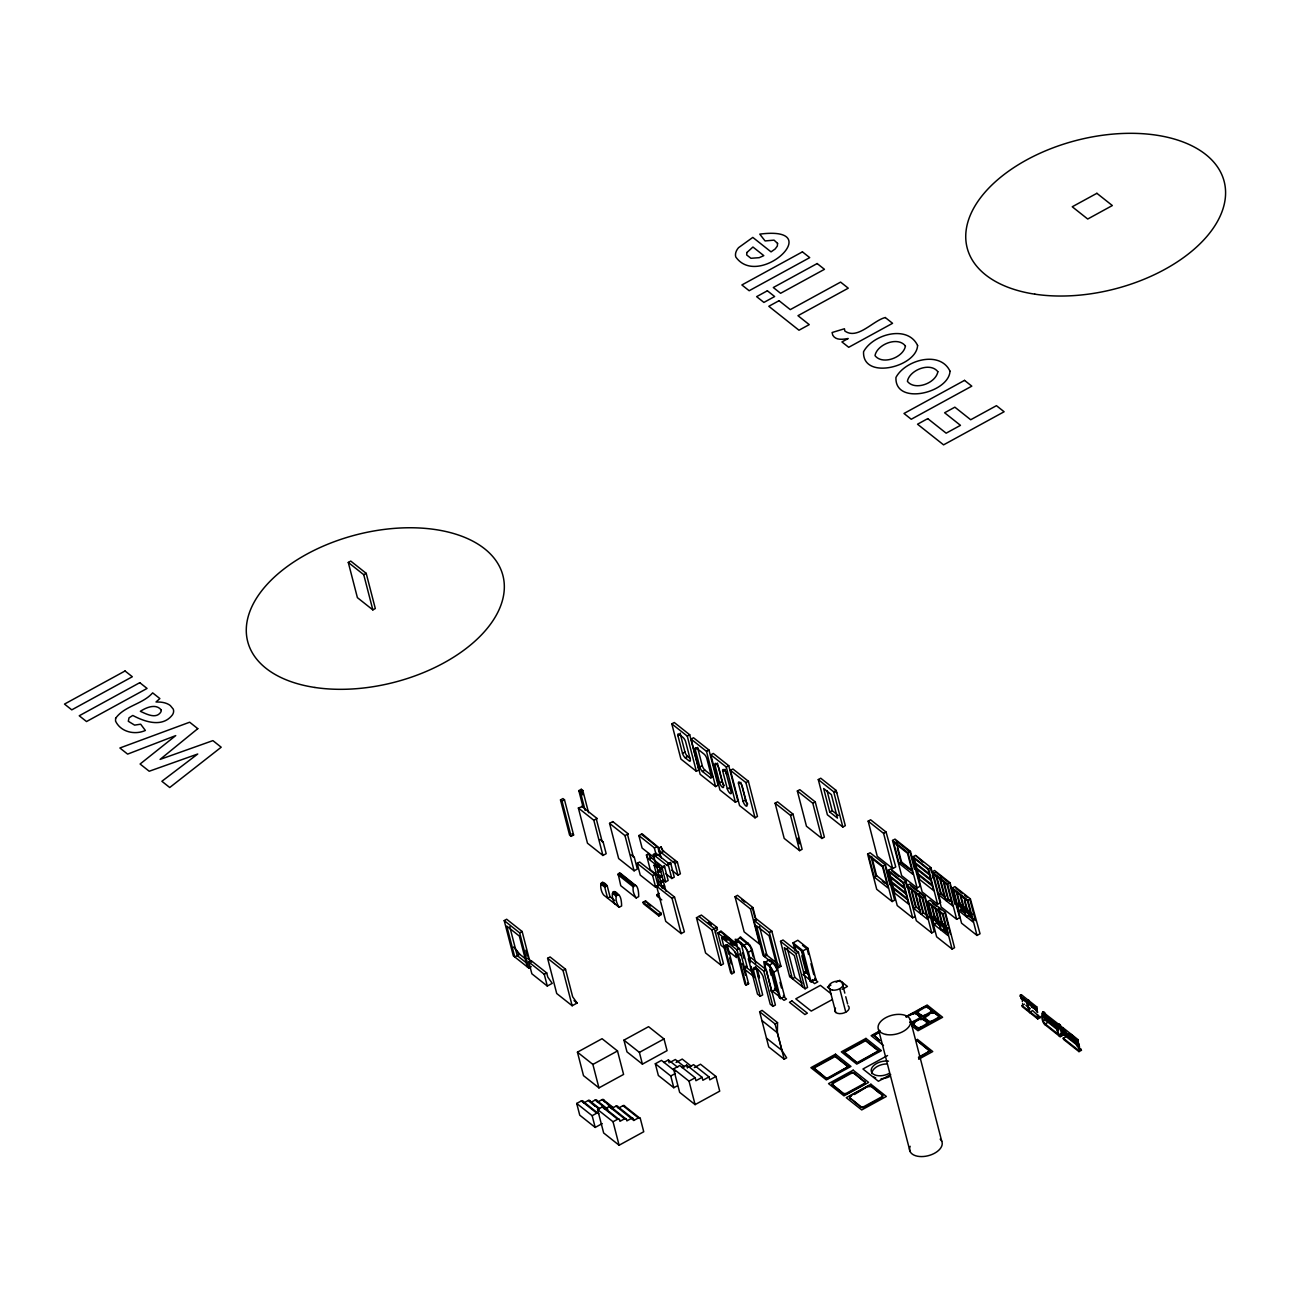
<?xml version="1.0" encoding="UTF-8"?>
<svg xmlns="http://www.w3.org/2000/svg" width="1290" height="1290" viewBox="0 0 1290 1290"><rect width="100%" height="100%" fill="white"/><g stroke="black" fill="none" stroke-linecap="round" stroke-linejoin="round"><path stroke-width="1.5" d="M738.976 938.523L740.299 936.943L749.764 944.828L751.941 948.795L755.763 963.291M755.666 966.533L762.68 994.929L760.213 996.283L757.488 994.122L748.394 958.921L750.861 957.567L766.308 969.822L775.403 1005.023L772.952 1006.377L770.227 1004.217L763.39 977.82C763.406 974.208 753.005 962.275 753.392 969.887L760.213 996.283M777.37 1032.79L777.548 1022.648L762.1 1010.393L759.633 1011.747L768.743 1046.948L784.191 1059.203L786.658 1057.848L781.917 1050.399L777.37 1032.79L761.922 1020.535M1046.658 1018.777C1043.868 1003.588 1039.853 1019.423 1045.464 1025.05M1043.949 1013.198L1043.207 1012.376L1042.417 1013.618L1056.526 1024.953M1063.944 1033.903C1060.912 1033.484 1071.184 1036.58 1071.555 1039.772M581.516 806.879L578.372 808.008L587.482 843.208L602.93 855.463L606.171 853.69L603.123 841.951L602.172 841.644L596.48 819.634L597.06 818.489L581.613 806.234M1064.186 1035.289L1064.056 1034.774M767.518 960.034C771.388 958.115 776.661 966.097 777.725 969.983L784.546 996.38L780.547 998.573L779.402 997.67L772.581 971.257A3.709 1.209 61.3 0 0 769.888 966.807L766.034 963.743A3.709 1.209 61.3 0 0 764.857 965.146L771.678 991.542L775.693 989.349L769.34 964.839M612.557 822.44L612.782 821.601L609.557 823.359L618.652 858.56L634.1 870.814L637.341 869.041L634.309 857.318L633.342 856.995L627.649 835.001L628.23 833.84L612.782 821.601M1022.341 1000.25L1022.357 999.847M614.653 900.436L610.025 896.76L607.187 885.762C599.415 876.168 599.173 889.503 603.704 895.05L619.152 907.305L621.619 905.951C621.377 887.069 610.992 894.97 619.152 907.305M635.825 885.617L620.184 873.056L618.136 873.878L620.764 885.714L636.212 897.969L638.679 896.615C638.808 877.716 627.843 885.649 636.212 897.969M600.85 884.053L604.72 887.117L607.106 885.585L604.688 886.907L607.558 898.114L610.025 896.76M618.765 894.954C611.009 885.359 610.75 898.679 615.282 904.242M1045.884 1018.165C1043.094 1002.975 1039.079 1018.826 1044.69 1024.437L1060.138 1036.692L1062.605 1035.338C1062.154 1017.036 1052.447 1024.244 1060.138 1036.692M348.284 562.44L350.751 561.086L366.199 573.341L375.309 608.541L372.842 609.896L357.394 597.641L348.284 562.44L363.732 574.695L372.842 609.896M363.732 574.695L366.199 573.341M671.8 723.851L674.267 722.513L689.715 734.752L698.825 769.953L696.358 771.307L680.91 759.052L671.8 723.851L687.264 736.106L696.358 771.307M560.489 799.929L562.956 798.575L564.488 799.8L573.599 835.001L571.131 836.355L569.6 835.13L560.489 799.929L562.037 801.154L571.131 836.355M677.943 735.719A3.709 1.209 61.3 0 1 679.121 734.316L682.974 737.38A3.709 1.209 61.3 0 1 685.667 741.847L690.231 759.439A3.709 1.209 61.3 0 1 689.053 760.842L685.184 757.778A3.709 1.209 61.3 0 1 682.491 753.312L677.943 735.719L680.41 734.365A3.709 1.209 61.3 0 1 680.282 733.107M583.128 807.298L578.823 790.625L581.274 789.287L582.822 790.512L588.579 812.748M562.037 801.154L564.488 799.8M578.823 790.625L580.355 791.85L582.822 790.512M687.264 736.106L689.715 734.752M691.053 739.106L693.504 737.767L708.952 750.006L718.062 785.207L715.595 786.561L700.148 774.306L691.053 739.106L706.501 751.361L715.595 786.561M682.491 753.312L684.958 751.973L680.41 734.365M712.677 776.29L710.226 777.628L702.502 771.501A3.709 1.209 61.3 0 1 699.809 767.034L695.246 749.442L697.713 748.087A3.709 1.209 61.3 0 1 697.584 747.378M685.184 757.778L687.651 756.44L690.231 758.472M706.501 751.361L708.952 750.006M710.838 754.795L713.306 753.457L728.753 765.696L737.864 800.913L735.397 802.251L719.949 789.996L710.838 754.795L726.286 767.05L735.397 802.251M578.372 808.008L593.835 820.263L597.06 818.489M699.809 767.034L702.276 765.696L697.713 748.087M702.502 771.501L704.953 770.162L711.145 775.064M715.047 765.131A3.709 1.209 61.3 0 1 716.224 763.728A3.709 1.209 61.3 0 1 718.901 768.195L723.464 785.787A3.709 1.209 61.3 0 1 722.287 787.19A3.709 1.209 61.3 0 1 719.594 782.74L715.047 765.131L717.514 763.777A3.709 1.209 61.3 0 1 717.385 763.083M726.286 767.05L728.753 765.696M725.238 769.904L731.188 791.915A3.709 1.209 61.3 0 1 730.011 793.318A3.709 1.209 61.3 0 1 727.318 788.851L722.771 771.259L725.238 769.904A3.709 1.209 61.3 0 1 725.109 769.195M730.462 770.356L732.93 769.001L748.377 781.256L757.472 816.457L755.021 817.812L739.557 805.557L730.462 770.356L745.91 782.611L755.021 817.812M719.594 782.74L722.061 781.385L717.514 763.777M609.557 823.359L625.005 835.614L628.23 833.84M654.465 857.834L642.097 848.046L638.872 835.565L642.114 833.808L657.755 846.788L660.351 856.85M727.318 788.851L729.785 787.513A3.709 1.209 61.3 0 0 731.946 791.48M738.525 783.756A3.709 1.209 61.3 0 1 739.702 782.353A3.709 1.209 61.3 0 1 742.395 786.819L746.942 804.412A3.709 1.209 61.3 0 1 745.765 805.815A3.709 1.209 61.3 0 1 743.088 801.348L738.525 783.756L740.992 782.401M745.91 782.611L748.377 781.256M531.222 966.694L528.755 968.048L513.307 955.793L504.213 920.592L506.664 919.238L522.128 931.493L529.255 959.099L531.48 962.227M638.872 835.565L654.32 847.82L657.755 846.788M743.088 801.348L745.539 800.01L741.444 784.159M657.965 875.717L650.241 869.605L646.451 854.931L648.918 853.577A3.709 1.209 61.3 0 0 651.611 858.043L663.189 867.235A3.709 1.209 61.3 0 0 664.366 865.832L668.156 880.506L665.688 881.844L662.609 879.393M661.19 857.882L658.69 848.24L661.157 846.885A3.709 1.209 61.3 0 0 663.85 851.352L677.363 862.075L680.394 873.814L677.943 875.152L671.751 870.25M637.196 863.332L639.663 861.994L655.11 874.249L658.142 885.972L655.675 887.327L640.227 875.071L637.196 863.332L652.643 875.587L655.675 887.327M653.337 854.512L655.804 853.174L669.317 863.881L666.849 865.235L653.337 854.512L655.497 862.897M646.451 854.931A3.709 1.209 61.3 0 0 649.144 859.398L651.611 858.043M655.272 856.044L657.739 854.706M663.85 851.352L661.383 852.706A3.709 1.209 61.3 0 1 658.69 848.24M504.213 920.592L519.66 932.847L522.128 931.493M656.578 874.797L654.111 865.268L656.578 863.913L659.48 866.219L660.609 870.605L657.432 871.379L659.48 877.087L661.947 875.749L660.803 871.347L657.868 870.04M654.111 865.268L657.013 867.557L659.48 866.219M775.096 803.186L777.548 801.848L792.995 814.103L802.106 849.304L799.639 850.642L784.191 838.403L775.096 803.186L790.544 815.441L799.639 850.642M797.349 791.012L799.816 789.674L815.264 801.928L824.375 837.129L821.907 838.468L806.46 826.229L797.349 791.012L812.813 803.267L821.907 838.468M818.279 779.579L820.746 778.225L836.194 790.48L845.305 825.681L842.838 827.035L827.39 814.78L818.279 779.579L833.727 791.834L842.838 827.035M649.144 859.398L660.722 868.589A3.709 1.209 61.3 0 0 661.899 867.186L664.366 865.832M666.849 865.235A3.709 1.209 61.3 0 0 668.026 863.832L670.494 862.478L674.283 877.152L671.816 878.506L665.64 873.604M672.977 861.897L675.428 860.543M652.643 875.587L655.11 874.249M658.335 872.685L660.803 871.347M659.448 851.174L674.896 863.413L677.363 862.075M659.19 875.184L662.141 876.474L663.27 880.876L660.077 881.65L662.141 887.359M659.48 877.087L658.755 876.523L659.674 877.829L662.141 876.474M660.512 880.312L663.463 881.618L664.592 886.02L661.609 887.52M660.996 882.957L663.463 881.618M656.61 886.149L659.077 884.811L674.525 897.05L684.393 931.848L681.168 933.605L665.721 921.35L656.61 886.149L672.058 898.404L681.168 933.605M790.544 815.441L792.995 814.103M812.813 803.267L815.264 801.928M833.727 791.834L836.194 790.48M662.318 888.101L664.785 886.746L665.93 891.148M528.803 962.05L531.27 960.711L546.718 972.95L547.799 977.094L552.217 983.351L547.299 986.044L531.851 973.789L528.803 962.05L544.267 974.305L547.299 986.044M643.065 902.242L645.532 900.888L660.98 913.143L661.367 914.61L658.9 915.948L643.452 903.71L643.065 902.242L658.529 914.481L658.9 915.948M661.77 899.904L657.142 896.227L656.755 894.76L659.222 893.406M547.605 958.309L550.072 956.954L565.52 969.209L572.663 996.815L577.098 1003.056L572.163 1005.749L556.716 993.51L547.605 958.309L563.053 970.548L572.163 1005.749M829.728 811.974L837.452 818.102L831.389 794.624L823.665 788.513L829.728 811.974L832.195 810.636L838.371 815.522M672.058 898.404L674.525 897.05M544.267 974.305L546.718 972.95M658.529 914.481L660.98 913.143M563.053 970.548L565.52 969.209M868.154 821.133L870.621 819.795L886.069 832.034L895.744 866.928L892.712 868.589L877.264 856.334L868.154 821.133L883.602 833.388L892.712 868.589M698.922 916.4L714.386 928.655L723.48 963.856L721.013 965.21L705.566 952.955L696.471 917.754L701.389 915.062L716.837 927.3L717.45 929.655A2.967 2.225 -51.6 0 0 715.595 933.347M735.026 896.679L750.474 908.934L759.584 944.135L744.137 931.88L735.026 896.679L737.493 895.325L752.941 907.58L756.295 920.544M883.602 833.388L886.069 832.034M696.471 917.754L711.919 929.993L716.837 927.3M750.474 908.934L752.941 907.58M725.69 949.021L721.046 945.344L717.821 932.864L721.062 931.106L736.703 944.087L733.268 945.119L730.188 942.668M718.014 933.605L721.046 931.525L720.481 932.251M867.606 854.093L870.073 852.755L885.52 864.993L894.631 900.194L892.164 901.549L876.716 889.294L867.606 854.093L883.053 866.348L892.164 901.549M892.535 840.467L895.002 839.113L910.45 851.368L920.125 886.262L917.093 887.923L901.645 875.668L892.535 840.467L907.983 852.722L917.093 887.923M731.849 973.789L730.704 972.886L721.61 937.685L724.077 936.33L739.525 948.585L748.619 983.786L746.168 985.141L745.023 984.238L738.186 957.825C738.009 953.632 724.013 938.652 725.028 947.392L731.849 973.789L734.316 972.45L727.286 944.925M753.924 920.254L756.391 918.899L771.839 931.154L780.95 966.355L778.483 967.71L763.035 955.455L753.924 920.254L769.372 932.493L778.483 967.71M736.155 945.602L735.219 939.249L737.042 939.604L741.041 937.411M725.028 947.392L727.479 946.038M737.783 948.392L736.316 942.748L738.993 941.281M883.053 866.348L885.52 864.993M907.983 852.722L910.45 851.368M737.042 939.604L744.072 945.167L748.071 942.99M721.61 937.685L737.058 949.94L739.525 948.585M769.372 932.493L771.839 931.154M874.152 877.006L888.052 888.02L882.586 866.912L868.686 855.883L874.152 877.006L876.603 875.652L887.423 884.231M899.065 863.381L912.981 874.394L907.515 853.27L893.615 842.257L899.065 863.381L901.533 862.026L912.352 870.605M915.142 916.464L912.675 917.819L897.227 905.564L888.117 870.363L890.584 869.008L906.032 881.264L916.303 920.689L931.751 932.928L934.202 931.59L925.107 896.389L909.66 884.134L907.193 885.472L922.64 897.727L931.751 932.928M935.653 872.282L933.186 873.636L940.636 902.516L937.604 904.177L922.157 891.938L913.046 856.721L915.513 855.383L930.961 867.638L941.216 907.047L956.68 919.302L959.712 917.642L950.037 882.747L934.589 870.508L932.122 871.846L947.569 884.101L956.68 919.302M750.296 959.825L748.345 952.278L752.344 950.085M577.436 1052.172L602.059 1038.708L617.507 1050.963L623.586 1074.425L598.947 1087.889L583.499 1075.65L577.436 1052.172L592.884 1064.427L598.947 1087.889M780.531 941.345L782.998 940.007L798.446 952.246L807.556 987.447L805.089 988.801L789.641 976.546L780.531 941.345L795.978 953.6L805.089 988.801M740.815 942.442L747.152 966.952L743.927 968.726L753.247 976.127M795.059 950.633L793.044 942.861L797.817 940.265L807.83 948.198L815.861 979.255L811.087 981.867L809.959 980.964L802.364 951.633L794.64 945.506L796.059 951.004M888.117 870.363L903.564 882.602L906.032 881.264M913.046 856.721L928.494 868.976L930.961 867.638M765.18 969.887L763.761 961.647L765.583 962.001L769.582 959.808M623.941 1040.143L648.564 1026.679L664.011 1038.934L667.059 1050.657L642.42 1064.137L626.972 1051.882L623.941 1040.143L639.389 1052.398L642.42 1064.137M753.392 969.887L755.859 968.532M764.857 965.146L767.518 963.678M765.583 962.001L769.437 965.065L773.452 962.872M592.884 1064.427L617.507 1050.963M748.394 958.921L763.841 971.177L766.308 969.822M795.978 953.6L798.446 952.246M793.044 942.861L803.057 950.794L807.83 948.198M757.23 968.951L759.181 976.498L758.407 976.917L759.552 977.82M933.186 873.636L939.765 878.845L942.216 877.49L936.975 873.33M780.547 998.573L773.726 972.176L777.725 969.983M639.389 1052.398L664.011 1038.934M922.64 897.727L925.107 896.389M947.569 884.101L950.037 882.747M913.723 908.386L920.302 913.594L914.836 892.47L908.273 887.262L913.723 908.386L916.19 907.047L920.125 910.16M945.054 896.534L941.12 893.406L938.652 894.76L945.215 899.969L939.765 878.845M789.641 976.546L791.334 975.627M927.526 901.613L929.993 900.259L945.441 912.514L954.552 947.715L952.085 949.053L936.637 936.814L927.526 901.613L942.99 913.852L952.085 949.053M952.455 887.971L954.923 886.633L970.37 898.872L980.045 933.767L977.014 935.427L961.566 923.188L952.455 887.971L967.903 900.226L977.014 935.427M771.307 990.22L770.549 990.639L771.678 991.542M801.977 983.028L794.817 977.352L792.366 978.707L784.32 947.634L794.334 955.568L802.364 986.64M803.541 972.596L805.089 971.741M801.316 950.23L806.992 972.225L802.993 974.418L810.717 980.545L809.959 980.964M921.076 914.207L927.639 919.415L922.173 898.292L915.61 893.083L921.076 914.207L923.527 912.852L928.784 917.029M945.989 900.581L952.568 905.79L947.102 884.666L940.539 879.457L945.989 900.581L948.456 899.227L952.391 902.355M602.237 1123.59L595.19 1127.428L579.742 1115.173L576.711 1103.45L581.322 1100.918A1.854 1.387 -51.6 0 1 583.241 1101.547L598.705 1113.802A1.854 1.387 -51.6 0 0 596.786 1113.173L581.322 1100.918M599.431 1108.465L590.159 1101.112A1.854 1.387 -51.6 0 0 588.24 1100.483L583.628 1103.014L583.241 1101.547M677.331 1085.809L673.799 1087.728L658.351 1075.489L655.32 1063.75L661.48 1060.38L675.38 1071.41M779.402 997.67L780.176 997.251L772.452 991.123M607.896 1109.255L597.077 1100.676A1.854 1.387 -51.6 0 0 595.158 1100.048L590.546 1102.579L590.159 1101.112M663.769 1062.476L668.397 1059.945L677.669 1067.298M940.555 921.899L938.862 922.818L935.169 908.595L928.606 903.387L932.283 917.609L934.75 916.271M957.212 903.984L963.775 909.192L960.099 894.97L953.536 889.761L957.212 903.984L959.679 902.645M932.476 918.351L939.039 923.559L940.636 929.719L934.073 924.511L932.476 918.351L934.944 916.996M957.406 904.725L963.969 909.934L965.565 916.094L959.002 910.885L957.406 904.725L959.873 903.371M613.266 1107.594L603.994 1100.241A1.854 1.387 -51.6 0 0 602.075 1099.628L597.463 1102.144L597.077 1100.676M670.687 1062.041L675.315 1059.509L684.587 1066.862M942.99 913.852L945.441 912.514M967.903 900.226L970.37 898.872M676.073 1062.444L682.233 1059.074L691.505 1066.427M934.073 924.511L936.54 923.172L940.475 926.285M959.002 910.885L961.469 909.531L965.404 912.659M597.593 1109.513L602.204 1106.981A1.854 1.387 -51.6 0 1 604.123 1107.61L619.571 1119.849L619.958 1121.316L624.57 1118.801A1.854 1.387 -51.6 0 1 626.489 1119.43L626.875 1120.881L631.487 1118.365A1.854 1.387 -51.6 0 1 633.406 1118.994L633.793 1120.462L638.405 1117.93A1.854 1.387 -51.6 0 1 640.324 1118.559L643.742 1131.749L619.103 1145.23L603.656 1132.975L597.593 1109.513L613.04 1121.752L619.103 1145.23M966.242 907.854L965.662 908.999L966.436 908.579L964.404 900.726M940.732 922.624L941.507 922.205L938.556 910.805M673.574 1068.894L679.733 1065.524L695.181 1077.779L695.939 1080.714L702.099 1077.343L702.856 1080.278L709.016 1076.908L709.774 1079.843L715.934 1076.473L719.723 1091.147L695.1 1104.611L679.653 1092.356L673.574 1068.894L689.021 1081.149L695.1 1104.611M947.892 927.72L946.199 928.639L942.522 914.417L935.943 909.208L939.62 923.43L942.087 922.092M972.821 914.094L971.128 915.013L967.436 900.791L960.873 895.582L964.549 909.805L967.016 908.466M939.813 924.172L946.376 929.381L947.973 935.54L941.41 930.332L939.813 924.172L942.281 922.818M964.743 910.546L971.306 915.739L972.902 921.915L966.339 916.706L964.743 910.546L967.21 909.192M830.921 985.125L827.406 987.06L830.502 989.511M836.194 982.238L839.726 980.319L847.449 986.447L842.16 989.333M576.711 1103.45L592.158 1115.689L596.786 1113.173M633.406 1118.994L617.958 1106.739A1.854 1.387 -51.6 0 0 616.04 1106.111L611.428 1108.642L611.041 1107.175A1.854 1.387 -51.6 0 0 609.122 1106.546L604.51 1109.077L604.123 1107.61M682.039 1067.62L686.651 1065.089L702.099 1077.343M655.32 1063.75L670.768 1075.989L675.396 1073.474M688.957 1067.185L693.568 1064.653L709.016 1076.908M941.41 930.332L943.877 928.994L947.811 932.106M966.339 916.706L968.806 915.352L975.369 920.56L969.903 899.436M618.345 1108.207L622.957 1105.675A1.854 1.387 -51.6 0 1 624.876 1106.304L640.324 1118.559M946.376 929.381L948.069 928.445M694.326 1067.588L700.486 1064.234L715.934 1076.473M759.633 1011.747L775.096 1023.986L777.548 1022.648M832.34 999.54L811.233 1011.086L795.785 998.831L820.408 985.367L831.228 993.929M613.04 1121.752L617.652 1119.236A1.854 1.387 -51.6 0 1 619.571 1119.849M689.021 1081.149L695.181 1077.779M879.925 1030.871L871.121 1035.677L883.489 1045.481M906.064 1016.568L927.171 1005.023L942.619 1017.278L917.996 1030.742L911.82 1025.84M813.393 1067.588L834.936 1055.801L848.465 1066.524L827.1 1079.037L813.393 1067.588L827.1 1079.037M873.443 1034.87L879.909 1040.579L873.443 1034.87L880.102 1031.226M906.209 1017.213A2.79 1.613 -14.5 0 1 907.16 1016.423L912.562 1013.472A2.79 1.613 -14.5 0 1 916.319 1013.36L919.883 1016.778A2.79 1.613 -14.5 0 1 919.028 1019.197L918.835 1018.455A2.79 1.613 -14.5 0 0 919.689 1016.052M918.706 1010.118L918.899 1010.844A2.79 1.613 -14.5 0 0 918.045 1013.263L917.851 1012.521A2.79 1.613 -14.5 0 1 918.706 1010.118L924.108 1007.168A2.79 1.613 -14.5 0 1 927.865 1007.055L931.428 1010.473A2.79 1.613 -14.5 0 1 930.574 1012.876L930.38 1012.15A2.79 1.613 -14.5 0 0 931.235 1009.731M813.587 1068.313L835.13 1056.542L848.659 1067.249M843.821 1051.785L865.364 1039.998L878.893 1050.721L857.527 1063.234L843.821 1051.785L857.527 1063.234M873.62 1035.596L878.635 1032.871M922.947 1008.635L916.593 1012.102L922.866 1017.084L932.88 1011.618L926.607 1006.635M843.999 1052.527L865.558 1040.74L879.07 1051.463M910.143 1021.777A2.79 1.613 -14.5 0 0 913.449 1021.406L918.835 1018.455M917.851 1012.521L921.237 1015.198A2.79 1.613 -14.5 0 0 924.995 1015.085L930.38 1012.15M914.417 1022.164L914.594 1022.906A2.79 1.613 -14.5 0 0 913.739 1025.308L913.546 1024.582A2.79 1.613 -14.5 0 1 914.417 1022.164L919.802 1019.229A2.79 1.613 -14.5 0 1 923.559 1019.1L927.123 1022.519A2.79 1.613 -14.5 0 1 926.268 1024.937L926.075 1024.196A2.79 1.613 -14.5 0 0 926.93 1021.793M925.962 1015.859L926.139 1016.585A2.79 1.613 -14.5 0 0 925.285 1019.003L925.091 1018.262A2.79 1.613 -14.5 0 1 925.962 1015.859L931.348 1012.908A2.79 1.613 -14.5 0 1 935.105 1012.795L938.668 1016.214A2.79 1.613 -14.5 0 1 937.814 1018.616L937.62 1017.891A2.79 1.613 -14.5 0 0 938.475 1015.472M914.594 1022.906L912.288 1024.163L918.561 1029.146L928.574 1023.663L922.302 1018.697L919.802 1019.229M928.832 1015.117L923.833 1017.858L930.106 1022.825L940.12 1017.358L933.847 1012.376M826.906 1078.311L848.465 1066.524M913.546 1024.582L916.932 1027.259A2.79 1.613 -14.5 0 0 920.689 1027.146L926.075 1024.196M925.091 1018.262L928.477 1020.938A2.79 1.613 -14.5 0 0 932.235 1020.825L937.62 1017.891M857.334 1062.508L878.893 1050.721M833.356 1082.294L850.287 1073.038A2.79 1.613 -14.5 0 1 854.044 1072.909L864.864 1082.068A2.79 1.613 -14.5 0 1 864.01 1084.487L847.062 1093.743A2.79 1.613 -14.5 0 1 843.305 1093.856L832.501 1084.697A2.79 1.613 -14.5 0 1 833.356 1082.294L833.55 1083.02A2.79 1.613 -14.5 0 0 832.695 1085.438M833.55 1083.02L850.481 1073.764A2.79 1.613 -14.5 0 1 854.238 1073.651L864.864 1082.068M887.568 1055.543L862.945 1069.007L878.393 1081.262L890.713 1074.538M832.501 1084.697L843.128 1093.13A2.79 1.613 -14.5 0 0 846.885 1093.001L863.816 1083.745A2.79 1.613 -14.5 0 0 864.671 1081.342M918.448 1057.236L930.058 1050.882L918.641 1057.961M850.884 1095.597L867.815 1086.341A2.79 1.613 -14.5 0 1 871.572 1086.228L882.392 1095.387A2.79 1.613 -14.5 0 1 881.538 1097.79L864.59 1107.062A2.79 1.613 -14.5 0 1 860.833 1107.175L850.029 1098.016A2.79 1.613 -14.5 0 1 850.884 1095.597L851.077 1096.339M918.674 1059.235L932.751 1051.543L917.303 1039.289M854.464 1094.484L867.815 1086.341M1030.113 1011.94L1032.564 1010.586L1040.208 1017.584L1037.757 1018.923L1022.293 1006.684L1022.002 1005.507L1024.454 1004.152M850.029 1098.016L860.656 1106.433A2.79 1.613 -14.5 0 0 864.413 1106.32L881.344 1097.064A2.79 1.613 -14.5 0 0 882.199 1094.646M1022.002 1005.507L1037.45 1017.762L1039.917 1016.407M1045.158 1023.873L1047.625 1022.535M1062.605 1035.338L1059.364 1036.08C1057.768 1034.919 1053.93 1019.906 1059.88 1024.776M1076.505 1045.432L1081.439 1050.27L1078.988 1051.624L1063.524 1039.369L1063.234 1038.192L1065.685 1036.854M1063.234 1038.192L1078.682 1050.447L1081.149 1049.109M641.34 834.227L656.787 846.482M875.942 876.297L871.476 858.156M1022.325 1000.911L1022.406 1001.669M1045.029 1019.842L1044.9 1020.664M901.065 862.591L911.095 870.331M1037.144 1009.683L1036.58 1010.409L1037.144 1009.683L1020.229 996.17L1020.245 995.025L1021.374 994.719L1036.821 1006.958L1036.354 1009.264L1036.838 1008.506L1020.229 996.17M1044.997 1018.713L1044.432 1019.423L1058.332 1030.452M1074.344 1041.046L1062.912 1032.726L1078.408 1045.432L1078.972 1044.723L1078.408 1045.432M1021.374 994.719L1020.825 996.976L1021.39 996.267M1021.212 998.186L1021.615 997.396L1021.132 998.154L1036.58 1010.409M1036.838 1008.506L1035.451 1007.909L1036.821 1006.958M1047.786 1019.987L1044.142 1017.681L1058.026 1029.275M1059.058 1028.195L1059.525 1027.437L1058.977 1028.162L1043.513 1015.907M1065.701 1031.403L1061.46 1028.872L1061.476 1027.711L1062.605 1027.404L1078.053 1039.659C1078.488 1046.658 1074.231 1033.532 1068.797 1033.854M1062.444 1030.887L1062.928 1030.13L1062.363 1030.839L1078.682 1043.545L1078.198 1044.303L1078.682 1043.545M1078.053 1039.659L1076.682 1040.611L1078.069 1041.207M1078.376 1042.368L1077.811 1043.094L1078.376 1042.368L1061.46 1028.872M1079.504 1047.029L1079.021 1047.786L1079.585 1047.061L1063.266 1034.37M1020.825 996.976L1036.273 1009.231M1037.805 1012.102C1037.208 1014.408 1036.112 1007.667 1031.565 1007.135M1059.219 1024.712C1056.8 1025.469 1060.074 1028.678 1059.219 1024.712L1042.884 1012.021M1077.505 1041.917L1062.057 1029.662L1062.67 1029.017M1062.654 1032.016L1063.137 1031.258L1062.654 1032.016L1078.198 1044.303M1079.343 1045.964C1078.521 1048.077 1079.44 1042.9 1074.651 1042.223M835.259 791.609L836.807 792.834M896.066 840.903L909.982 851.932L914.449 869.218M922.769 862.075L916.287 855.996M942.99 878.103L949.569 883.311M956.003 888.423L962.566 893.615M964.646 895.276L967.274 897.356M964.162 907.225L958.905 903.064L964.356 907.967M970.193 911.998L966.242 908.886L970.37 912.74M964.549 909.805L971.128 915.013M964.839 912.949L961.679 910.321M967.919 915.4L971.015 917.851M900.855 862.671L908.789 868.718M943.748 896.421L940.652 893.97L935.976 875.91M946.828 898.872L949.924 901.323M960.792 910.176L964.082 912.546M891.664 870.798L899.001 876.62M910.724 885.924L917.303 891.116M919.383 892.777L923.318 895.905M932.38 903.081L936.33 906.209M941.039 909.95L938.411 907.87L943.877 928.994M937.927 919.818L933.976 916.69L938.104 920.544M946.57 926.671L941.313 922.511L944.135 925.333M932.283 917.609L938.862 922.818M939.62 923.43L946.199 928.639M882.328 881.118L885.408 883.569M943.796 929.848L946.876 932.299M943.587 929.945L946.683 932.38M1043.771 1014.021L1057.687 1025.034M1043.223 1014.73L1057.413 1026.13M1050.866 1022.438L1053.962 1024.889M1043.82 1017.084L1057.736 1028.098M1049.625 1022.389L1058.897 1029.726M1025.921 1005.329L1030.323 1008.812M1061.525 1033.548L1062.299 1034.161L1059.848 1035.515L1044.384 1023.26M1037.273 1015.262L1040.208 1017.584M1078.359 1047.819L1081.439 1050.27M802.509 945.344L805.589 947.795M741.653 899.565L744.749 902.016M930.058 1050.882L916.529 1040.175L930.235 1051.624M806.992 972.225L805.863 971.322L801.832 955.793M814.716 978.352L815.861 979.255M806.234 972.66L809.314 975.111M815.103 979.69L817.812 981.835L814.587 983.609L811.862 981.448M812.41 979.626L813.555 980.529M660.609 870.605L659.899 870.04L659.319 871.185M765.502 954.1L777.935 963.969M779.499 965.21L780.95 966.355M661.947 875.749L661.222 875.168L660.641 876.329M748.523 944.715L741.492 939.152A3.709 1.209 61.3 0 0 741.024 938.862M631.213 854.867L634.309 857.318M663.27 880.876L662.544 880.312L661.963 881.457M664.592 886.02L663.882 885.44L663.302 886.601L661.851 885.44M720.288 931.525L735.735 943.78M708.178 922.302L711.274 924.753M600.043 839.5L603.123 841.951M717.821 932.864L727.092 940.217M728.769 951.456L736.493 957.583L735.123 952.246M656.755 894.76L659.658 897.05M774.548 988.446L775.693 989.349M783.417 995.477L784.546 996.38M746.007 966.049L747.152 966.952M758.036 975.579L759.181 976.498M774.919 989.769L777.999 992.22M783.788 996.799L786.497 998.96L784.046 1000.314L781.321 998.154M745.233 966.468L752.602 972.305M572.051 833.775L573.599 835.001M619.426 873.056L634.874 885.311M618.507 873.556L633.954 885.811M617.926 874.717L633.374 886.972M647.451 903.581L650.547 906.032M733.172 971.547L734.316 972.45M747.49 982.883L748.619 983.786M868.654 1086.793A2.79 1.613 -14.5 0 1 871.766 1086.97L879.361 1092.985M602.365 882.392L606.219 885.456M613.943 891.583L617.813 894.631M601.43 882.892L605.3 885.956M613.024 892.083L616.878 895.147M612.444 893.228L616.298 896.292M766.47 1038.144L781.917 1050.399M529.255 959.099L527.82 957.954L530.029 961.082M525.965 959.228L518.241 953.1L513.807 946.86L519.693 954.245L514.758 956.938L506.793 926.139L519.354 936.088L527.32 966.903M526.643 963.066L517.226 955.6L509.76 926.736M574.002 1000.605L577.098 1003.056M622.957 1105.675L638.405 1117.93M616.04 1106.111L633.793 1120.462M602.075 1099.628L612.895 1108.191M607.461 1104.159L626.489 1119.43M609.122 1106.546L624.57 1118.801M595.158 1100.048L605.978 1108.626M602.204 1106.981L617.652 1119.236M588.24 1100.483L599.06 1109.061M592.094 1103.805L595.174 1106.256M769.437 965.065L773.726 972.176M744.072 945.167L748.345 952.278M1062.605 1027.404L1061.96 1029.517M739.638 953.826L740.234 955.197M1078.682 1050.447L1078.988 1051.624M1059.59 1026.05L1061.831 1034.725M1037.45 1017.762L1037.757 1018.923M1030.404 1013.118C1028.13 1009.183 1026.566 999.218 1029.372 1000.588C1023.76 998.186 1029.404 1011.086 1029.646 1012.505M964.259 897.792L968.806 915.352M956.922 891.971L961.469 909.531M956.325 892.051L959.599 904.677M950.053 885.23L955.019 904.435M943.99 881.941L948.456 899.227M943.716 883.247L947.183 896.695M936.653 876.136L941.12 893.406M944.973 913.078L948.198 925.511M948.843 928.026L950.44 934.186M930.864 869.654L931.622 872.588M932.315 875.233L933.073 878.168M928.494 868.976L937.604 904.177M931.993 905.596L936.54 923.172M931.864 907.483L934.202 916.513M924.64 896.937L930.106 918.061M918.561 893.664L923.527 912.852M919.286 898.808L922.753 912.24M911.724 889.761L916.19 907.047M911.514 891.358L915.723 907.596M896.566 842.821L901.533 862.026M897.324 848.143L900.597 860.785M905.564 881.828L906.999 887.391M903.564 882.602L912.675 917.819M935.105 1012.795L935.298 1013.521A2.79 1.613 -14.5 0 0 932.186 1013.36M932.235 1020.825L932.428 1021.567A2.79 1.613 -14.5 0 1 928.671 1021.68L928.477 1020.938M927.865 1007.055L928.042 1007.78A2.79 1.613 -14.5 0 0 927.01 1007.377M924.108 1007.168L924.285 1007.893A2.79 1.613 -14.5 0 1 925.639 1007.426M924.995 1015.085L925.172 1015.827A2.79 1.613 -14.5 0 1 921.415 1015.939L921.237 1015.198M885.553 867.477L890.019 884.763M923.559 1019.1L923.753 1019.842A2.79 1.613 -14.5 0 0 920.641 1019.664M920.689 1027.146L920.883 1027.872A2.79 1.613 -14.5 0 1 917.125 1027.985L916.932 1027.259M916.319 1013.36L916.497 1014.101A2.79 1.613 -14.5 0 0 915.465 1013.698M912.562 1013.472L912.74 1014.214A2.79 1.613 -14.5 0 1 914.094 1013.73M871.637 856.447L876.603 875.652M913.449 1021.406L913.626 1022.132A2.79 1.613 -14.5 0 1 909.869 1022.244L911.32 1023.405L921.334 1017.923L915.062 1012.956L907.16 1016.423M910.256 1019.519L941.748 1141.263M827.051 790.77L832.195 810.636M878.538 1029.678L910.031 1151.438M842.015 982.287L844.821 993.123M845.756 996.735L847.627 1003.943M839.726 988.721L845.788 1012.182M797.978 838.097L799.461 843.821M829.696 989.027L835.775 1012.489M807.137 949.021L808.556 954.519M810.926 963.694L813.78 974.692M803.057 950.794L811.087 981.867M787.287 948.231L794.817 977.352M777.032 966.549L769.066 935.75L756.521 925.801L764.486 956.6L766.937 955.261L759.471 926.381M779.999 982.27L781.466 987.93M769.662 969.596L771.13 975.24M752.473 908.144L754.972 917.803M763.841 971.177L772.952 1006.377M775.096 1023.986L784.191 1059.203M753.167 956.729L751.215 949.182A3.709 1.209 61.3 0 0 750.103 946.667M750.135 962.695L747.2 951.375A3.709 1.209 61.3 0 0 744.524 946.908L737.493 941.345A3.709 1.209 61.3 0 0 736.316 942.748M751.103 966.452L754.037 977.772M742.605 952.842L744.056 958.502M742.605 964.033L745.539 975.337M739.573 958.809L741.041 964.469M737.058 949.94L746.168 985.141M724.077 936.33L724.674 938.685M726.673 946.409L728.673 954.149M729.672 958.019L731.172 963.807M711.919 929.993L721.013 965.21M674.896 863.413L677.943 875.152M668.026 863.832L671.816 878.506M661.157 846.885L661.915 849.82M661.899 867.186L665.688 881.844M654.32 847.82L656.175 854.948M657.013 867.557L658.158 871.959M659.674 877.829L660.803 882.231M657.303 875.378L659.238 885.069M648.918 853.577L650.337 859.092M645.532 900.888L645.919 902.355M686.651 1065.089L687.409 1068.023M625.005 835.614L634.1 870.814M668.397 1059.945L669.155 1062.879M670.768 1075.989L673.799 1087.728M593.835 820.263L602.93 855.463M581.274 789.287L582.709 794.85M580.355 791.85L585.144 810.378M603.994 1100.241L604.381 1101.708M592.158 1115.689L595.19 1127.428M525.82 950.214L527.32 956.019M519.66 932.847L528.755 968.048M774.419 965.114A3.709 1.209 61.3 0 1 775.484 966.549M775.951 967.403A3.709 1.209 61.3 0 1 776.58 969.08M769.55 961.244A3.709 1.209 61.3 0 1 770.033 961.55M848.094 1005.749A7.434 4.289 -14.5 0 1 842.193 1013.456A7.434 4.289 -14.5 0 1 835.501 1008.151M749.038 945.215A3.709 1.209 61.3 0 1 749.587 945.876M670.494 862.478A3.709 1.209 61.3 0 1 670.187 864.252M889.262 1073.377A12.062 6.966 -14.5 0 1 871.185 1070.652A12.062 6.966 -14.5 0 1 888.504 1061.186M890.019 1076.312A12.062 6.966 -14.5 0 1 881.102 1078.73M875.7 1077.908A12.062 6.966 -14.5 0 1 873.733 1076.811M871.943 1073.586A12.062 6.966 -14.5 0 1 886.375 1063.944M850.223 1098.741A2.79 1.613 -14.5 0 1 850.529 1096.71M747.716 803.976A3.709 1.209 61.3 0 1 745.539 800.01M722.771 771.259A3.709 1.209 61.3 0 1 723.948 769.856A3.709 1.209 61.3 0 1 726.641 774.322M724.222 785.352A3.709 1.209 61.3 0 1 722.061 781.385M695.246 749.442A3.709 1.209 61.3 0 1 696.423 748.039L704.147 754.166A3.709 1.209 61.3 0 1 706.839 758.633L711.387 776.225A3.709 1.209 61.3 0 1 710.226 777.628M704.953 770.162A3.709 1.209 61.3 0 1 702.276 765.696M687.651 756.44A3.709 1.209 61.3 0 1 684.958 751.973M940.168 1139.135A16.706 9.659 -14.5 0 1 927.784 1155.824A16.706 9.659 -14.5 0 1 910.16 1146.31M115.616 718.32L115.552 721.078C120.631 732.043 134.853 735.252 145.367 730.462L140.658 724.19L134.612 725.125L128.307 721.271L129.016 717.853L132.773 715.45C144.803 721.836 162.459 727.979 172.473 714.805A15.303 8.837 -14.5 0 0 173.215 709.065L170.328 705.566A22.027 12.723 -14.5 0 0 160.492 702.115L156.026 701.97L159.863 698.583L152.655 692.875C142.593 704.324 124.356 705.904 115.616 718.32M161.137 709.822L161.105 711.58C156.542 719.626 146.415 714.031 140.336 711.306C146.093 707.597 155.8 703.276 161.137 709.822M917.593 345.494C916.561 367.182 862.22 380.34 863.558 351.735C872.814 334.303 907.66 324.419 917.593 345.494M950.004 371.181C948.972 392.886 894.631 406.044 895.953 377.438C905.209 360.007 940.055 350.122 950.004 371.181M777.58 243.407L777.322 246.084L775.161 248.986L771.049 251.873L752.812 237.408L738.525 247.696A21.833 12.61 -14.5 0 0 735.751 256.904C758.73 290.04 827.89 225.347 759.762 234.135L765.083 240.94L774.048 240.133L777.58 243.407M746.91 252.501L746.668 254.952L750.941 258.29L759.197 257.678L763.809 255.646L752.941 247.019L746.91 252.501M905.435 346.026C903.516 357.459 882.521 365.409 875.007 355.637C876.958 344.43 897.888 335.981 905.435 346.026M937.846 371.714C935.927 383.162 914.933 391.096 907.402 381.34C909.369 370.117 930.284 361.684 937.846 371.714M1021.341 998.96L1021.374 998.863M1022.244 1002.491L1022.244 1002.491M1022.551 1003.652L1022.583 1003.556M1036.789 1011.215L1036.789 1011.215M1037.386 1013.569L1037.386 1013.569M1037.692 1014.73L1037.74 1014.633M1037.999 1015.907L1038.047 1015.794M1059.187 1028.968L1059.187 1028.968M1059.477 1030.146L1059.477 1030.146M1059.783 1031.323L1059.783 1031.323M1060.09 1032.484L1060.09 1032.484M1060.396 1033.661L1060.428 1033.564M1063.782 1036.354L1063.782 1036.354M1079.23 1048.593L1079.23 1048.593M197.789 728.657L160.089 759.407L212.898 740.621L221.203 747.216L169.732 787.513L161.879 781.288L197.741 754.005L149.221 771.243L140.094 764.019L175.73 735.606L127.613 754.118L119.889 747.99L189.662 722.207L197.789 728.657M802.428 251.856L741.879 284.961L749.168 290.734L809.717 257.629L802.428 251.856M767.373 290.782L756.633 296.652L763.906 302.424L774.645 296.539L767.373 290.782M817.167 263.547L773.307 287.525L780.595 293.298L824.455 269.32L817.167 263.547M779.047 300.699L768.808 306.294L798.978 330.224L809.233 324.628L797.962 315.695L848.256 288.186L840.596 282.107L790.286 309.616L779.047 300.699M125.049 670.977L64.5 704.082L71.772 709.855L132.322 676.75L125.049 670.977M139.788 682.668L79.238 715.773L86.527 721.545L147.06 688.441L139.788 682.668M1096.887 193.306L1072.248 206.771L1087.712 219.026L1112.335 205.545L1096.887 193.306M885.279 317.534C873.153 320.468 857.463 340.254 844.789 330.95L844.45 328.757L832.082 332.514L832.792 335.271C835.968 340.657 843.047 339.334 848.175 338.528L841.935 341.931L848.707 347.3L892.567 323.306L885.279 317.534M964.533 380.373L903.984 413.477L911.256 419.25L971.805 386.145L964.533 380.373M927.768 418.621L917.529 424.216L943.57 444.856L1004.12 411.752L996.444 405.673L970.709 419.75L954.858 407.172L944.619 412.768L960.47 425.345L946.15 433.182L927.768 418.621M791.931 1000.943L789.464 1002.282L804.912 1014.537L807.379 1013.182L791.931 1000.943M835.517 1054.188L810.878 1067.668L826.342 1079.907L850.965 1066.443L835.517 1054.188M865.945 1038.402L841.306 1051.866L856.754 1064.121L881.393 1050.64L865.945 1038.402M853.174 1070.168L828.551 1083.632L843.999 1095.871L868.621 1082.407L853.174 1070.168M870.895 1084.213L846.256 1097.677L861.72 1109.932L886.343 1096.452L870.895 1084.213M928.187 869.46L914.271 858.431L915.416 862.833L929.316 873.862L928.187 869.46M929.622 875.023L915.723 864.01L916.851 868.412L930.767 879.425L929.622 875.023M931.058 880.602L917.158 869.573L918.303 873.975L932.202 885.005L931.058 880.602M932.509 886.182L918.593 875.152L919.738 879.554L933.638 890.584L932.509 886.182M903.258 883.086L889.342 872.056L890.487 876.458L904.387 887.488L903.258 883.086M904.693 888.665L890.793 877.635L891.922 882.038L905.838 893.051L904.693 888.665M906.144 894.228L892.229 883.215L893.373 887.601L907.273 898.63L906.144 894.228M907.58 899.807L893.68 888.778L894.808 893.18L908.724 904.209L907.58 899.807M832.453 990.107A7.434 4.289 -14.5 0 0 843.128 984.27A7.434 4.289 -14.5 0 0 832.002 982.593A7.434 4.289 -14.5 0 0 832.453 990.107M314.921 687.473A131.806 76.158 -14.5 0 0 504.245 583.967A131.806 76.158 -14.5 0 0 306.746 554.184A131.806 76.158 -14.5 0 0 314.921 687.473M1034.854 294.168A132.725 76.707 -14.5 0 0 1225.5 189.92A132.725 76.707 -14.5 0 0 1026.614 159.928A132.725 76.707 -14.5 0 0 1034.854 294.168M886.004 1034.483A16.706 9.659 -14.5 0 0 910.756 1022.002A16.706 9.659 -14.5 0 0 886.44 1017.326A16.706 9.659 -14.5 0 0 886.004 1034.483"/></g></svg>
